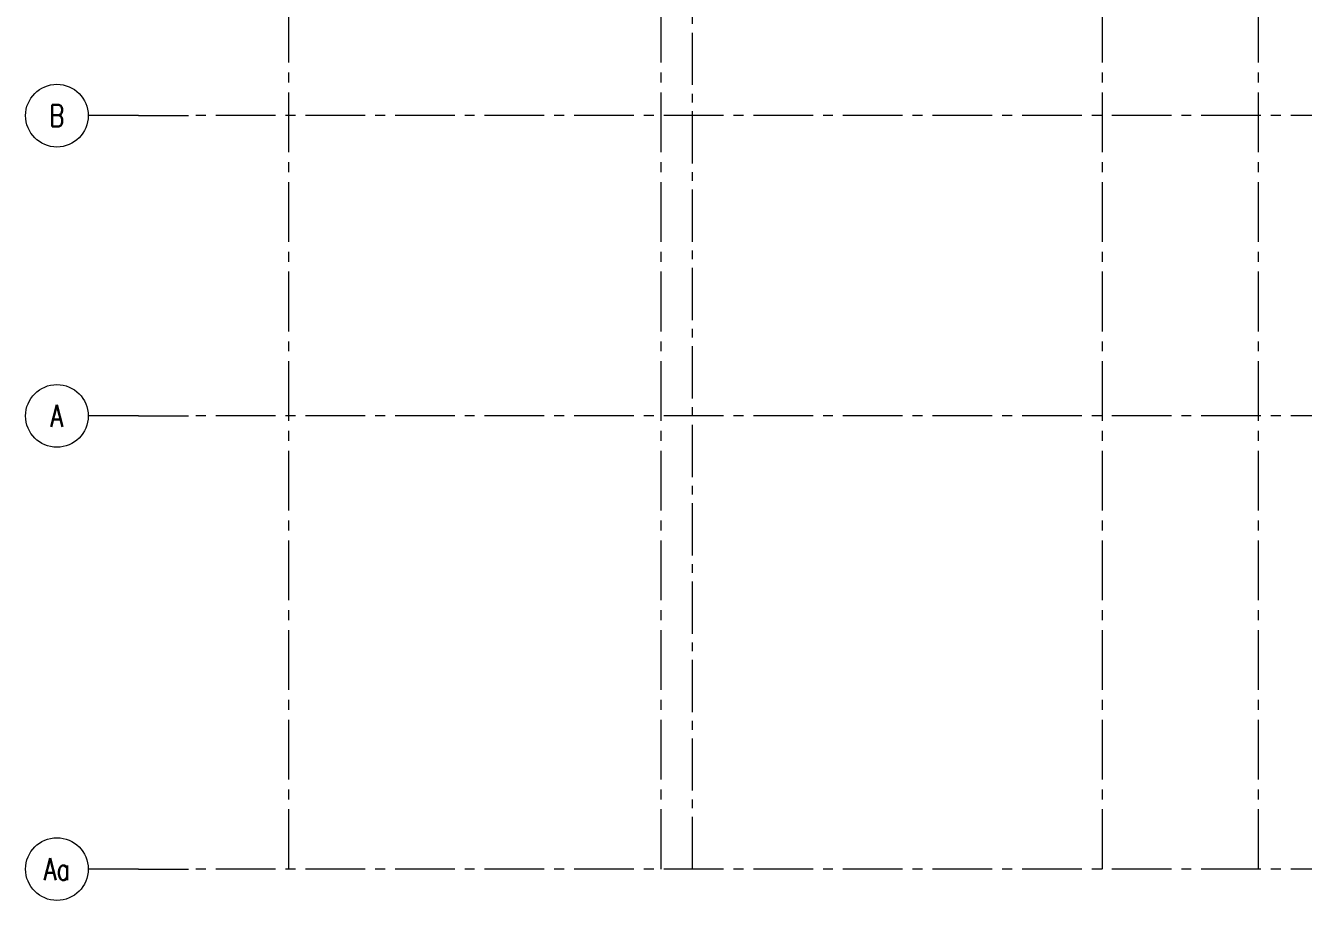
# Model space of a CAD drawing. Header units: millimetres. Extents: x -545754 to 527377, y 134623 to 1871324.
# Drawn here: x 443062 to 459366, y 214808 to 225968 of the extents above; entities that cross this region are included whole.
import ezdxf
from ezdxf.enums import TextEntityAlignment as Align

# ---------------------------------------------------------------- set-up
doc = ezdxf.new("R2010")
doc.units = ezdxf.units.MM
doc.linetypes.add('CENTER2', pattern=[28.575, 19.05, -3.175, 3.175, -3.175])
doc.layers.add('Geo-DIM-GRID', color=144, linetype='CENTER2', lineweight=15)
doc.layers.add('Geo-GRID', color=8, linetype='CENTER2', lineweight=13)
doc.styles.add('simplex', font='simplex.shx', dxfattribs={"width": 0.75})

# ---------------------------------------------------------------- blocks, each defined once
blk = doc.blocks.new('*U259')
at = {"layer": 'Geo-GRID', "ltscale": 0.5}
blk.add_line((0, -503.31), (0, -21), dxfattribs=at)
at = {"layer": 'Geo-GRID', "color": 142, "style": 'simplex', "width": 0.75}
blk.add_attdef('GRID', text='', height=3.5, dxfattribs=at).set_placement((0, 0), align=Align.MIDDLE_CENTER)
blk = doc.blocks.new('*U260')
at = {"layer": 'Geo-GRID', "ltscale": 0.5}
blk.add_line((0, -590.5), (0, -21), dxfattribs=at)
at = {"layer": 'Geo-GRID', "color": 142, "style": 'simplex', "width": 0.75}
blk.add_attdef('GRID', text='', height=3.5, dxfattribs=at).set_placement((4.55, 0), align=Align.MIDDLE_CENTER)
blk = doc.blocks.new('*U144')
at = {"layer": 'Geo-GRID', "ltscale": 0.5}
for p, q in [((13, 0), (5, 0)), ((13, 0), (21, 0)), ((463.5, 0), (21, 0))]:
    blk.add_line(p, q, dxfattribs=at)
at = {"layer": 'Geo-GRID', "linetype": 'Continuous'}
blk.add_circle((0, 0), 5, dxfattribs=at)
at = {"layer": 'Geo-GRID', "color": 142, "style": 'simplex', "width": 0.75}
blk.add_attdef('GRID', text='', height=3.5, dxfattribs=at).set_placement((0, 0), align=Align.MIDDLE_CENTER)
blk = doc.blocks.new('A$C7fc8e567')
at = {"layer": 'Geo-DIM-GRID', "xscale": 80, "yscale": 80, "zscale": 80}
blk.add_blockref('*U259', (-19480, 16675.1), dxfattribs=at)
at = {"layer": 'Geo-GRID'}
for name, p, xscale, yscale, zscale in [('*U260', (-14330, 17745.1), 70, 70, 70), ('*U259', (-14730, 16675.1), 80, 80, 80), ('*U259', (-9100, 16675.1), 80, 80, 80), ('*U259', (-7110, 16675.1), 80, 80, 80)]:
    blk.add_blockref(name, p, dxfattribs=dict(at, xscale=xscale, yscale=yscale, zscale=zscale))
at = {"layer": 'Geo-GRID', "xscale": 80, "yscale": 80, "zscale": 80}
for p, values in [((-22439.4, -13980), {'GRID': 'B'}), ((-22439.4, -17810), {'GRID': 'A'}), ((-22439.4, -23590), {'GRID': 'Aa'})]:
    blk.add_blockref('*U144', p, dxfattribs=at).add_auto_attribs(values)

msp = doc.modelspace()

# ---------------------------------------------------------------- block references
at = {"layer": 'Geo-GRID'}
msp.add_blockref('A$C7fc8e567', (465901.2, 238798.5), dxfattribs=at)

doc.saveas('drawing.dxf')
